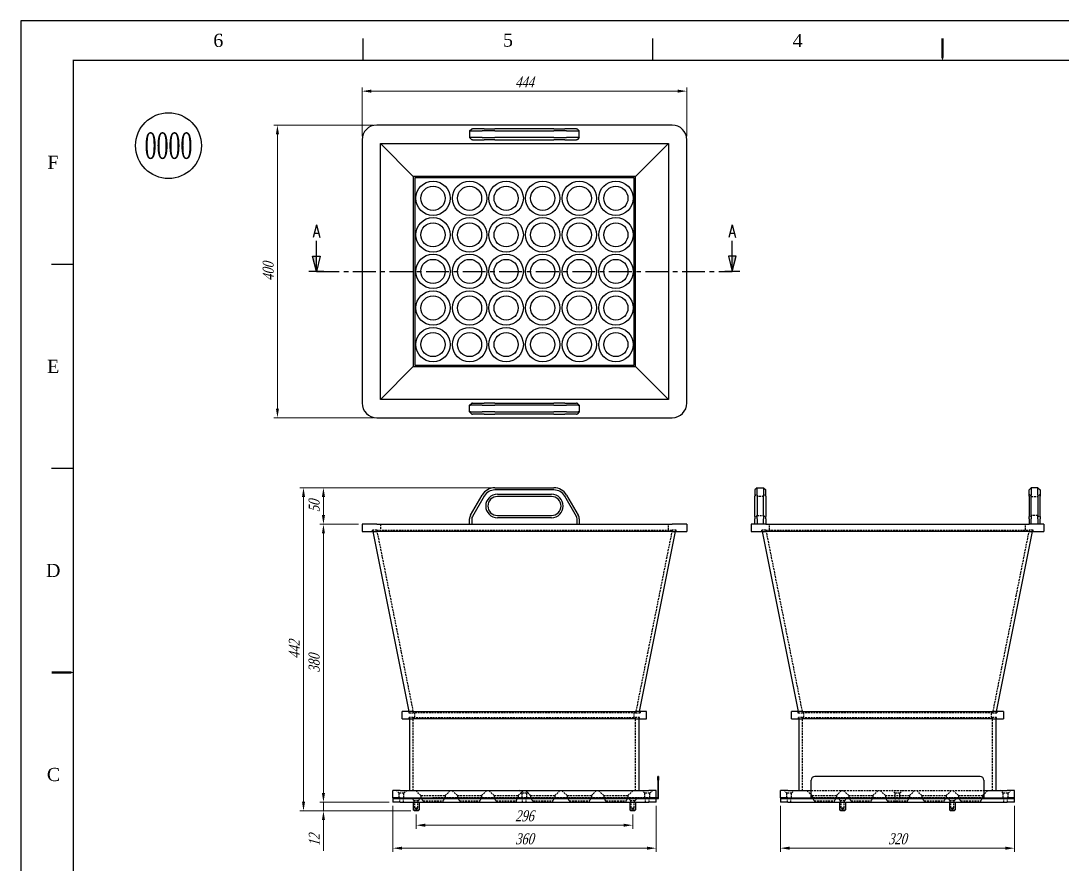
# Model space of a CAD drawing. Header units: millimetres. Extents: x 248 to 2768, y 230 to 2012.
# Drawn here: x 248 to 1672, y 859 to 2012 of the extents above; entities that cross this region are included whole.
import ezdxf
from ezdxf.enums import TextEntityAlignment as Align

# ---------------------------------------------------------------- set-up
doc = ezdxf.new("R2010")
doc.units = ezdxf.units.MM
doc.header["$LTSCALE"] = 5
doc.linetypes.add('CENTER', pattern=[2, 1.25, -0.25, 0.25, -0.25])
doc.linetypes.add('HIDDEN', pattern=[0.375, 0.25, -0.125])
for name, color, linetype in [('s1', 3, 'Continuous'), ('s3', 8, 'HIDDEN'), ('Template', 7, 'Continuous')]:
    doc.layers.add(name, color=color, linetype=linetype)
doc.styles.add('raon', font='romans.shx', dxfattribs={"width": 0.75, "bigfont": 'whgtxt.shx'})
doc.styles.get("Standard").update_dxf_attribs({"font": 'Batang.ttf', "width": 0.75, "oblique": 15})
doc.styles.add('whg', font='Batang.ttf', dxfattribs={"width": 0.75, "oblique": 15})
doc.dimstyles.get("Standard").update_dxf_attribs({"dimtxt": 3, "dimasz": 2.5, "dimexe": 1, "dimexo": 1, "dimgap": 1, "dimtad": 1, "dimdec": 4, "dimdsep": 46, "dimtxsty": 'Standard', "dimcen": 0, "dimclrd": 1, "dimclre": 1, "dimclrt": 3, "dimazin": 2, "dimtfac": 1, "dimtdec": 4, "dimtmove": 0, "dimatfit": 3, "dimfxl": 1, "dimtolj": 1, "dimtzin": 0, "dimlwd": 13, "dimlwe": 13, "dimarcsym": 0})

# ---------------------------------------------------------------- blocks, each defined once
blk = doc.blocks.new('도면넘버')
at = {"color": 1, "ltscale": 5}
blk.add_circle((0, 0), 7.5, dxfattribs=at)
at = {"ltscale": 2, "style": 'whg', "width": 0.6}
blk.add_attdef('도면넘버', text='', height=6, dxfattribs=at).set_placement((0, 0), align=Align.MIDDLE_CENTER)
blk = doc.blocks.new('조립도')
at = {"layer": 'Defpoints', "color": 1}
blk.add_lwpolyline([(0, 0), (420, 0), (420, 297), (0, 297)], close=True, dxfattribs=at)
at = {"layer": 'Template', "color": 8}
for p, q in [((78, 288), (78, 293)), ((144, 288), (144, 293)), ((12, 241.5), (7, 241.5)), ((12, 195), (7, 195))]:
    blk.add_line(p, q, dxfattribs=at)
at = {"layer": 'Template', "color": 8, "ltscale": 0.5}
for points in [[(210, 288, 0, 2, 0), (210, 290.5, 0.5, 0.5, 0), (210, 293, 0.5, 0.5, 0)], [(12, 148.5, 0, 2, 0), (9.5, 148.5, 0.5, 0.5, 0), (7, 148.5, 0.5, 0.5, 0)]]:
    blk.add_lwpolyline(points, format="xyseb", dxfattribs=at)
at = {"layer": 'Template', "color": 8, "const_width": 0.3}
blk.add_lwpolyline([(12, 9), (12, 288), (408, 288), (408, 9)], close=True, dxfattribs=at)
at = {"layer": 'Template', "color": 8, "style": 'whg'}
for s, p in [('6', (45, 292.55)), ('5', (111, 292.61)), ('4', (177, 292.5)), ('F', (7.32, 264.75)), ('E', (7.38, 218.25)), ('D', (7.38, 171.75)), ('C', (7.45, 125.25))]:
    blk.add_text(s, height=3, dxfattribs=at).set_placement(p, align=Align.MIDDLE_CENTER)
blk = doc.blocks.new('SES1')
at = {"color": 4}
blk.add_line((0, 0), (0, 8.4), dxfattribs=at)
blk.add_lwpolyline([(0, 0), (-1.05, 4.2), (1.05, 4.2)], close=True, dxfattribs=at)
at = {"color": 4, "const_width": 0.35}
blk.add_lwpolyline([(-2.1, 0), (2.1, 0)], dxfattribs=at)
at = {"color": 4}
blk.add_solid([(0, 0), (-1.05, 4.2), (0, 4.2)], dxfattribs=at)
blk = doc.blocks.new('SES2')
at = {"color": 4}
blk.add_line((0, 0), (0, 8.4), dxfattribs=at)
blk.add_lwpolyline([(0, 0), (1.05, 4.2), (-1.05, 4.2)], close=True, dxfattribs=at)
at = {"color": 4, "const_width": 0.35}
blk.add_lwpolyline([(2.1, 0), (-2.1, 0)], dxfattribs=at)
at = {"color": 4}
blk.add_solid([(0, 0), (1.05, 4.2), (0, 4.2)], dxfattribs=at)
blk = doc.blocks.new('*D18')
at = {"color": 1, "linetype": 'ByBlock', "lineweight": 13, "ltscale": 5}
for p, q in [((729.6, 1869.5), (593.9, 1869.5)), ((598.9, 1857), (598.9, 1482)), ((729.6, 1469.5), (593.9, 1469.5))]:
    blk.add_line(p, q, dxfattribs=at)
at = {"color": 1, "ltscale": 5}
for points in [[(596.8, 1857), (601, 1857), (598.9, 1869.5)], [(596.8, 1482), (601, 1482), (598.9, 1469.5)]]:
    blk.add_solid(points, dxfattribs=at)
at = {"layer": 'Defpoints', "color": 0, "ltscale": 5}
for p in [(734.6, 1869.5), (598.9, 1469.5), (734.6, 1469.5)]:
    blk.add_point(p, dxfattribs=at)
at = {"color": 3, "ltscale": 5, "insert": (586.3, 1669.5), "char_height": 15, "attachment_point": 5, "rotation": 90}
blk.add_mtext('\\A1;400', dxfattribs=at)
blk = doc.blocks.new('*D19')
at = {"color": 1, "linetype": 'ByBlock', "lineweight": 13, "ltscale": 5}
for p, q in [((714.6, 1854.5), (714.6, 1921)), ((727.1, 1916), (1146.1, 1916)), ((1158.6, 1854.5), (1158.6, 1921))]:
    blk.add_line(p, q, dxfattribs=at)
at = {"color": 1, "ltscale": 5}
for points in [[(727.1, 1918.1), (727.1, 1913.9), (714.6, 1916)], [(1146.1, 1918.1), (1146.1, 1913.9), (1158.6, 1916)]]:
    blk.add_solid(points, dxfattribs=at)
at = {"layer": 'Defpoints', "color": 0, "ltscale": 5}
for p in [(1158.6, 1916), (714.6, 1849.5), (1158.6, 1849.5)]:
    blk.add_point(p, dxfattribs=at)
at = {"color": 3, "ltscale": 5, "insert": (936.6, 1928.5), "char_height": 15, "attachment_point": 5}
blk.add_mtext('\\A1;444', dxfattribs=at)
blk = doc.blocks.new('*D20')
at = {"color": 1, "linetype": 'ByBlock', "lineweight": 13, "ltscale": 5}
for p, q in [((709.6, 1323.8), (656.8, 1323.8)), ((661.8, 1311.3), (661.8, 956.3)), ((751.6, 943.8), (656.8, 943.8))]:
    blk.add_line(p, q, dxfattribs=at)
at = {"color": 1, "ltscale": 5}
for points in [[(659.7, 1311.3), (663.9, 1311.3), (661.8, 1323.8)], [(659.7, 956.3), (663.9, 956.3), (661.8, 943.8)]]:
    blk.add_solid(points, dxfattribs=at)
at = {"layer": 'Defpoints', "color": 0, "ltscale": 5}
for p in [(714.6, 1323.8), (661.8, 943.8), (756.6, 943.8)]:
    blk.add_point(p, dxfattribs=at)
at = {"color": 3, "ltscale": 5, "insert": (649.1, 1133.8), "char_height": 15, "attachment_point": 5, "rotation": 90}
blk.add_mtext('\\A1;380', dxfattribs=at)
blk = doc.blocks.new('*D21')
at = {"color": 1, "linetype": 'ByBlock', "lineweight": 13, "ltscale": 5}
for p, q in [((891.2, 1373.8), (656.8, 1373.8)), ((661.8, 1336.3), (661.8, 1361.3)), ((709.6, 1323.8), (656.8, 1323.8))]:
    blk.add_line(p, q, dxfattribs=at)
at = {"color": 1, "ltscale": 5}
for points in [[(659.7, 1361.3), (663.9, 1361.3), (661.8, 1373.8)], [(659.7, 1336.3), (663.9, 1336.3), (661.8, 1323.8)]]:
    blk.add_solid(points, dxfattribs=at)
at = {"layer": 'Defpoints', "color": 0, "ltscale": 5}
for p in [(661.8, 1373.8), (896.2, 1373.8), (714.6, 1323.8)]:
    blk.add_point(p, dxfattribs=at)
at = {"color": 3, "ltscale": 5, "insert": (649.1, 1348.8), "char_height": 15, "attachment_point": 5, "rotation": 90}
blk.add_mtext('\\A1;50', dxfattribs=at)
blk = doc.blocks.new('*D22')
at = {"color": 1, "linetype": 'ByBlock', "lineweight": 13, "ltscale": 5}
for p, q in [((661.8, 956.3), (661.8, 968.8)), ((751.6, 943.8), (656.8, 943.8)), ((661.8, 943.8), (661.8, 931.8)), ((781.1, 931.8), (656.8, 931.8)), ((661.8, 919.3), (661.8, 877.4))]:
    blk.add_line(p, q, dxfattribs=at)
at = {"color": 1, "ltscale": 5}
for points in [[(659.7, 956.3), (663.9, 956.3), (661.8, 943.8)], [(659.7, 919.3), (663.9, 919.3), (661.8, 931.8)]]:
    blk.add_solid(points, dxfattribs=at)
at = {"layer": 'Defpoints', "color": 0, "ltscale": 5}
for p in [(661.8, 943.8), (756.6, 943.8), (786.1, 931.8)]:
    blk.add_point(p, dxfattribs=at)
at = {"color": 3, "ltscale": 5, "insert": (649.3, 892.1), "char_height": 15, "attachment_point": 5, "rotation": 90}
blk.add_mtext('\\A1;12', dxfattribs=at)
blk = doc.blocks.new('*D23')
at = {"color": 1, "linetype": 'ByBlock', "lineweight": 13, "ltscale": 5}
for p, q in [((891.2, 1373.8), (629.5, 1373.8)), ((634.5, 944.3), (634.5, 1361.3)), ((781.1, 931.8), (629.5, 931.8))]:
    blk.add_line(p, q, dxfattribs=at)
at = {"color": 1, "ltscale": 5}
for points in [[(632.5, 1361.3), (636.6, 1361.3), (634.5, 1373.8)], [(632.5, 944.3), (636.6, 944.3), (634.5, 931.8)]]:
    blk.add_solid(points, dxfattribs=at)
at = {"layer": 'Defpoints', "color": 0, "ltscale": 5}
for p in [(634.5, 1373.8), (896.2, 1373.8), (786.1, 931.8)]:
    blk.add_point(p, dxfattribs=at)
at = {"color": 3, "ltscale": 5, "insert": (622, 1152.8), "char_height": 15, "attachment_point": 5, "rotation": 90}
blk.add_mtext('\\A1;442', dxfattribs=at)
blk = doc.blocks.new('*D24')
at = {"color": 1, "linetype": 'ByBlock', "lineweight": 13, "ltscale": 5}
for p, q in [((756.6, 938.8), (756.6, 875.9)), ((1116.6, 938.8), (1116.6, 875.9)), ((769.1, 880.9), (1104.1, 880.9))]:
    blk.add_line(p, q, dxfattribs=at)
at = {"color": 1, "ltscale": 5}
for points in [[(769.1, 883), (769.1, 878.8), (756.6, 880.9)], [(1104.1, 883), (1104.1, 878.8), (1116.6, 880.9)]]:
    blk.add_solid(points, dxfattribs=at)
at = {"layer": 'Defpoints', "color": 0, "ltscale": 5}
for p in [(756.6, 943.8), (1116.6, 943.8), (1116.6, 880.9)]:
    blk.add_point(p, dxfattribs=at)
at = {"color": 3, "ltscale": 5, "insert": (936.6, 893.6), "char_height": 15, "attachment_point": 5}
blk.add_mtext('\\A1;360', dxfattribs=at)
blk = doc.blocks.new('*D25')
at = {"color": 1, "linetype": 'ByBlock', "lineweight": 13, "ltscale": 5}
for p, q in [((1286.5, 938.8), (1286.5, 875.9)), ((1606.5, 938.8), (1606.5, 875.9)), ((1299, 880.9), (1594, 880.9))]:
    blk.add_line(p, q, dxfattribs=at)
at = {"color": 1, "ltscale": 5}
for points in [[(1299, 883), (1299, 878.8), (1286.5, 880.9)], [(1594, 883), (1594, 878.8), (1606.5, 880.9)]]:
    blk.add_solid(points, dxfattribs=at)
at = {"layer": 'Defpoints', "color": 0, "ltscale": 5}
for p in [(1286.5, 943.8), (1606.5, 943.8), (1606.5, 880.9)]:
    blk.add_point(p, dxfattribs=at)
at = {"color": 3, "ltscale": 5, "insert": (1446.5, 893.6), "char_height": 15, "attachment_point": 5}
blk.add_mtext('\\A1;320', dxfattribs=at)
blk = doc.blocks.new('*D26')
at = {"color": 1, "linetype": 'ByBlock', "lineweight": 13, "ltscale": 5}
for p, q in [((788.6, 926.8), (788.6, 907.3)), ((1084.6, 926.8), (1084.6, 907.3)), ((801.1, 912.3), (1072.1, 912.3))]:
    blk.add_line(p, q, dxfattribs=at)
at = {"color": 1, "ltscale": 5}
for points in [[(801.1, 914.4), (801.1, 910.2), (788.6, 912.3)], [(1072.1, 914.4), (1072.1, 910.2), (1084.6, 912.3)]]:
    blk.add_solid(points, dxfattribs=at)
at = {"layer": 'Defpoints', "color": 0, "ltscale": 5}
for p in [(788.6, 931.8), (1084.6, 931.8), (1084.6, 912.3)]:
    blk.add_point(p, dxfattribs=at)
at = {"color": 3, "ltscale": 5, "insert": (936.6, 925), "char_height": 15, "attachment_point": 5}
blk.add_mtext('\\A1;296', dxfattribs=at)

msp = doc.modelspace()

# ---------------------------------------------------------------- linework, layer by layer
at = {"color": 4, "linetype": 'CENTER', "ltscale": 5}
msp.add_line((652.16901, 1669.54147), (1220.67262, 1669.54147), dxfattribs=at)
at = {"layer": 's1'}
for p, q in [((1138.58606, 1869.54147), (734.58606, 1869.54147)), ((861.58606, 1861.54147), (864.58606, 1864.54147)), ((862.9258, 1861.54147), (861.58606, 1861.54147)), ((861.58606, 1861.54147), (861.58606, 1852.54147)), ((861.58606, 1852.54147), (862.9258, 1852.54147)), ((861.58606, 1852.54147), (864.58606, 1849.54147)), ((862.9258, 1861.54147), (878.90657, 1861.54147)), ((878.90657, 1852.54147), (862.9258, 1852.54147)), ((864.58606, 1864.54147), (865.52388, 1864.54147)), ((881.50464, 1864.54147), (865.52388, 1864.54147)), ((896.22707, 1861.54147), (878.90657, 1861.54147)), ((878.90657, 1852.54147), (896.22707, 1852.54147)), ((881.50464, 1864.54147), (896.22707, 1864.54147)), ((976.94504, 1864.54147), (896.22707, 1864.54147)), ((896.22707, 1861.54147), (976.94504, 1861.54147)), ((976.94504, 1852.54147), (896.22707, 1852.54147)), ((976.94504, 1864.54147), (991.66747, 1864.54147)), ((994.26555, 1861.54147), (976.94504, 1861.54147)), ((976.94504, 1852.54147), (994.26555, 1852.54147)), ((1007.64824, 1864.54147), (991.66747, 1864.54147)), ((994.26555, 1861.54147), (1010.24631, 1861.54147)), ((1010.24631, 1852.54147), (994.26555, 1852.54147)), ((1007.64824, 1864.54147), (1008.58606, 1864.54147)), ((1011.58606, 1861.54147), (1008.58606, 1864.54147)), ((1011.58606, 1852.54147), (1008.58606, 1849.54147)), ((1011.58606, 1861.54147), (1010.24631, 1861.54147)), ((1010.24631, 1852.54147), (1011.58606, 1852.54147)), ((1011.58606, 1852.54147), (1011.58606, 1861.54147)), ((714.58606, 1849.54147), (714.58606, 1489.54147)), ((739.58606, 1844.54147), (784.68508, 1799.44245)), ((739.58606, 1494.54147), (739.58606, 1844.54147)), ((739.58606, 1844.54147), (1133.58606, 1844.54147)), ((865.52388, 1849.54147), (864.58606, 1849.54147)), ((865.52388, 1849.54147), (881.50464, 1849.54147)), ((896.22707, 1849.54147), (881.50464, 1849.54147)), ((896.22707, 1849.54147), (976.94504, 1849.54147)), ((991.66747, 1849.54147), (976.94504, 1849.54147)), ((991.66747, 1849.54147), (1007.64824, 1849.54147)), ((1008.58606, 1849.54147), (1007.64824, 1849.54147)), ((1133.58606, 1844.54147), (1088.48704, 1799.44245)), ((1133.58606, 1844.54147), (1133.58606, 1494.54147)), ((1158.58606, 1489.54147), (1158.58606, 1849.54147)), ((784.68508, 1799.44245), (784.68508, 1539.64049)), ((1088.48704, 1799.44245), (784.68508, 1799.44245)), ((786.58606, 1797.54147), (786.58606, 1541.54147)), ((1086.58606, 1797.54147), (786.58606, 1797.54147)), ((1086.58606, 1541.54147), (1086.58606, 1797.54147)), ((1088.48704, 1539.64049), (1088.48704, 1799.44245)), ((739.58606, 1494.54147), (784.68508, 1539.64049)), ((784.68508, 1539.64049), (1088.48704, 1539.64049)), ((786.58606, 1541.54147), (1086.58606, 1541.54147)), ((1133.58606, 1494.54147), (1088.48704, 1539.64049)), ((1133.58606, 1494.54147), (739.58606, 1494.54147)), ((861.58606, 1486.54147), (864.58606, 1489.54147)), ((861.58606, 1486.54147), (862.9258, 1486.54147)), ((861.58606, 1477.54147), (861.58606, 1486.54147)), ((878.90657, 1486.54147), (862.9258, 1486.54147)), ((865.52388, 1489.54147), (864.58606, 1489.54147)), ((865.52388, 1489.54147), (881.50464, 1489.54147)), ((878.90657, 1486.54147), (896.22707, 1486.54147)), ((896.22707, 1489.54147), (881.50464, 1489.54147)), ((896.22707, 1489.54147), (976.94504, 1489.54147)), ((976.94504, 1486.54147), (896.22707, 1486.54147)), ((991.66747, 1489.54147), (976.94504, 1489.54147)), ((976.94504, 1486.54147), (994.26555, 1486.54147)), ((991.66747, 1489.54147), (1007.64824, 1489.54147)), ((1010.24631, 1486.54147), (994.26555, 1486.54147)), ((1008.58606, 1489.54147), (1007.64824, 1489.54147)), ((1011.58606, 1486.54147), (1008.58606, 1489.54147)), ((1010.24631, 1486.54147), (1011.58606, 1486.54147)), ((1011.58606, 1486.54147), (1011.58606, 1477.54147)), ((734.58606, 1469.54147), (1138.58606, 1469.54147)), ((862.9258, 1477.54147), (861.58606, 1477.54147)), ((861.58606, 1477.54147), (864.58606, 1474.54147)), ((862.9258, 1477.54147), (878.90657, 1477.54147)), ((864.58606, 1474.54147), (865.52388, 1474.54147)), ((881.50464, 1474.54147), (865.52388, 1474.54147)), ((896.22707, 1477.54147), (878.90657, 1477.54147)), ((881.50464, 1474.54147), (896.22707, 1474.54147)), ((896.22707, 1477.54147), (976.94504, 1477.54147)), ((976.94504, 1474.54147), (896.22707, 1474.54147)), ((994.26555, 1477.54147), (976.94504, 1477.54147)), ((976.94504, 1474.54147), (991.66747, 1474.54147)), ((1007.64824, 1474.54147), (991.66747, 1474.54147)), ((994.26555, 1477.54147), (1010.24631, 1477.54147)), ((1007.64824, 1474.54147), (1008.58606, 1474.54147)), ((1011.58606, 1477.54147), (1008.58606, 1474.54147)), ((1011.58606, 1477.54147), (1010.24631, 1477.54147)), ((896.22707, 1373.75792), (976.94504, 1373.75792)), ((976.94504, 1370.75792), (896.22707, 1370.75792)), ((1254.5442, 1373.75792), (1251.5442, 1370.75792)), ((1251.5442, 1370.75792), (1251.5442, 1362.25792)), ((1254.5442, 1363.75792), (1254.5442, 1373.75792)), ((1254.5442, 1373.75792), (1263.5442, 1373.75792)), ((1263.5442, 1373.75792), (1266.5442, 1370.75792)), ((1263.5442, 1373.75792), (1263.5442, 1363.75792)), ((1266.5442, 1362.25792), (1266.5442, 1370.75792)), ((1629.5442, 1373.75792), (1626.5442, 1370.75792)), ((1626.5442, 1362.25792), (1626.5442, 1370.75792)), ((1629.5442, 1373.75792), (1629.5442, 1363.75792)), ((1638.5442, 1373.75792), (1629.5442, 1373.75792)), ((1638.5442, 1363.75792), (1638.5442, 1373.75792)), ((1638.5442, 1373.75792), (1641.5442, 1370.75792)), ((1641.5442, 1370.75792), (1641.5442, 1362.25792)), ((862.9258, 1336.07843), (878.90657, 1363.75792)), ((881.50464, 1362.25792), (865.52388, 1334.57843)), ((899.58606, 1364.75792), (973.58606, 1364.75792)), ((973.58606, 1361.75792), (899.58606, 1361.75792)), ((1007.64824, 1334.57843), (991.66747, 1362.25792)), ((994.26555, 1363.75792), (1010.24631, 1336.07843)), ((1251.5442, 1334.57843), (1251.5442, 1362.25792)), ((1254.5442, 1363.75792), (1254.5442, 1336.07843)), ((1263.5442, 1336.07843), (1263.5442, 1363.75792)), ((1266.5442, 1362.25792), (1266.5442, 1334.57843)), ((1626.5442, 1362.25792), (1626.5442, 1334.57843)), ((1629.5442, 1336.07843), (1629.5442, 1363.75792)), ((1638.5442, 1363.75792), (1638.5442, 1336.07843)), ((1641.5442, 1334.57843), (1641.5442, 1362.25792)), ((861.58606, 1323.75792), (861.58606, 1331.07843)), ((864.58606, 1331.07843), (864.58606, 1323.75792)), ((899.58606, 1335.75792), (973.58606, 1335.75792)), ((973.58606, 1332.75792), (899.58606, 1332.75792)), ((1008.58606, 1323.75792), (1008.58606, 1331.07843)), ((1011.58606, 1331.07843), (1011.58606, 1323.75792)), ((1251.5442, 1334.57843), (1251.5442, 1331.07843)), ((1251.5442, 1323.75792), (1251.5442, 1331.07843)), ((1254.5442, 1331.07843), (1254.5442, 1336.07843)), ((1254.5442, 1331.07843), (1254.5442, 1323.75792)), ((1263.5442, 1336.07843), (1263.5442, 1331.07843)), ((1263.5442, 1323.75792), (1263.5442, 1331.07843)), ((1266.5442, 1331.07843), (1266.5442, 1334.57843)), ((1266.5442, 1331.07843), (1266.5442, 1323.75792)), ((1626.5442, 1331.07843), (1626.5442, 1334.57843)), ((1626.5442, 1331.07843), (1626.5442, 1323.75792)), ((1629.5442, 1336.07843), (1629.5442, 1331.07843)), ((1629.5442, 1323.75792), (1629.5442, 1331.07843)), ((1638.5442, 1331.07843), (1638.5442, 1336.07843)), ((1638.5442, 1331.07843), (1638.5442, 1323.75792)), ((1641.5442, 1334.57843), (1641.5442, 1331.07843)), ((1641.5442, 1323.75792), (1641.5442, 1331.07843)), ((714.58606, 1323.75792), (714.58606, 1313.75792)), ((734.58606, 1323.75792), (714.58606, 1323.75792)), ((714.58606, 1313.75792), (734.58606, 1313.75792)), ((779.18606, 1067.75792), (729.98606, 1313.75792)), ((734.58606, 1323.75792), (1138.58606, 1323.75792)), ((1138.58606, 1313.75792), (734.58606, 1313.75792)), ((1093.98606, 1067.75792), (1143.18606, 1313.75792)), ((1158.58606, 1323.75792), (1138.58606, 1323.75792)), ((1138.58606, 1313.75792), (1158.58606, 1313.75792)), ((1158.58606, 1323.75792), (1158.58606, 1313.75792)), ((1266.5442, 1323.75792), (1246.5442, 1323.75792)), ((1246.5442, 1323.75792), (1246.5442, 1313.75792)), ((1246.5442, 1313.75792), (1266.5442, 1313.75792)), ((1311.1442, 1067.75792), (1261.9442, 1313.75792)), ((1266.5442, 1323.75792), (1626.5442, 1323.75792)), ((1626.5442, 1313.75792), (1266.5442, 1313.75792)), ((1581.9442, 1067.75792), (1631.1442, 1313.75792)), ((1646.5442, 1323.75792), (1626.5442, 1323.75792)), ((1626.5442, 1313.75792), (1646.5442, 1313.75792)), ((1646.5442, 1323.75792), (1646.5442, 1313.75792)), ((784.58606, 1067.75792), (769.58606, 1067.75792)), ((769.58606, 1057.75792), (769.58606, 1067.75792)), ((784.58606, 1067.75792), (1088.58606, 1067.75792)), ((1103.58606, 1067.75792), (1088.58606, 1067.75792)), ((1103.58606, 1057.75792), (1103.58606, 1067.75792)), ((1316.5442, 1067.75792), (1301.5442, 1067.75792)), ((1301.5442, 1057.75792), (1301.5442, 1067.75792)), ((1316.5442, 1067.75792), (1576.5442, 1067.75792)), ((1591.5442, 1067.75792), (1576.5442, 1067.75792)), ((1591.5442, 1067.75792), (1591.5442, 1057.75792)), ((769.58606, 1057.75792), (784.58606, 1057.75792)), ((779.58606, 1057.75792), (779.58606, 959.75792)), ((1088.58606, 1057.75792), (784.58606, 1057.75792)), ((1088.58606, 1057.75792), (1103.58606, 1057.75792)), ((1093.58606, 959.75792), (1093.58606, 1057.75792)), ((1301.5442, 1057.75792), (1316.5442, 1057.75792)), ((1311.5442, 1057.75792), (1311.5442, 959.75792)), ((1576.5442, 1057.75792), (1316.5442, 1057.75792)), ((1576.5442, 1057.75792), (1591.5442, 1057.75792)), ((1581.5442, 959.75792), (1581.5442, 1057.75792)), ((1118.93606, 973.85792), (1118.93606, 978.85792)), ((1119.73606, 978.85792), (1118.93606, 978.85792)), ((1118.93606, 973.85792), (1118.93606, 949.65792)), ((1119.73606, 978.85792), (1119.73606, 973.85792)), ((1119.73606, 948.85792), (1119.73606, 973.85792)), ((1328.5442, 948.85792), (1328.5442, 973.85792)), ((1559.5442, 978.85792), (1333.5442, 978.85792)), ((1564.5442, 973.85792), (1564.5442, 948.85792)), ((766.58606, 959.75792), (756.58606, 959.75792)), ((756.58606, 949.75792), (756.58606, 959.75792)), ((766.58606, 959.75792), (1106.58606, 959.75792)), ((1116.58606, 959.75792), (1106.58606, 959.75792)), ((1116.58606, 949.75792), (1116.58606, 959.75792)), ((1296.5442, 959.75792), (1286.5442, 959.75792)), ((1286.5442, 949.75792), (1286.5442, 959.75792)), ((1296.5442, 959.75792), (1328.5442, 959.75792)), ((1564.5442, 959.75792), (1596.5442, 959.75792)), ((1606.5442, 959.75792), (1596.5442, 959.75792)), ((1606.5442, 949.75792), (1606.5442, 959.75792)), ((756.58606, 949.75792), (756.58606, 948.75792)), ((756.58606, 949.75792), (766.58606, 949.75792)), ((766.58606, 949.75792), (756.58606, 949.75792)), ((756.58606, 948.75792), (766.58606, 948.75792)), ((756.58606, 948.75792), (756.58606, 943.75792)), ((766.58606, 948.75792), (756.58606, 948.75792)), ((766.58606, 943.75792), (756.58606, 943.75792)), ((766.58606, 949.75792), (1106.58606, 949.75792)), ((766.58606, 949.75792), (1106.58606, 949.75792)), ((766.58606, 948.75792), (1106.58606, 948.75792)), ((766.58606, 948.75792), (1106.58606, 948.75792)), ((766.58606, 943.75792), (1106.58606, 943.75792)), ((784.58606, 943.75792), (784.58606, 933.25792)), ((792.58606, 943.75792), (792.58606, 933.25792)), ((1080.58606, 943.75792), (1080.58606, 933.25792)), ((1088.58606, 943.75792), (1088.58606, 933.25792)), ((1106.58606, 949.75792), (1116.58606, 949.75792)), ((1116.58606, 949.75792), (1106.58606, 949.75792)), ((1106.58606, 948.75792), (1116.58606, 948.75792)), ((1116.58606, 948.75792), (1106.58606, 948.75792)), ((1116.58606, 943.75792), (1106.58606, 943.75792)), ((1116.58606, 948.75792), (1116.58606, 949.75792)), ((1118.93606, 949.65792), (1116.58606, 949.65792)), ((1116.58606, 948.85792), (1119.73606, 948.85792)), ((1116.58606, 943.75792), (1116.58606, 948.75792)), ((1286.5442, 949.75792), (1296.5442, 949.75792)), ((1286.5442, 949.75792), (1286.5442, 948.75792)), ((1296.5442, 949.75792), (1286.5442, 949.75792)), ((1286.5442, 948.75792), (1296.5442, 948.75792)), ((1286.5442, 948.75792), (1286.5442, 943.75792)), ((1296.5442, 948.75792), (1286.5442, 948.75792)), ((1296.5442, 943.75792), (1286.5442, 943.75792)), ((1296.5442, 949.75792), (1323.3942, 949.75792)), ((1296.5442, 949.75792), (1328.5442, 949.75792)), ((1296.5442, 948.75792), (1596.5442, 948.75792)), ((1296.5442, 948.75792), (1323.3942, 948.75792)), ((1296.5442, 943.75792), (1596.5442, 943.75792)), ((1323.3942, 949.75792), (1323.3942, 948.75792)), ((1328.3942, 948.75792), (1328.3942, 949.75792)), ((1564.5442, 948.85792), (1328.5442, 948.85792)), ((1367.5442, 943.75792), (1367.5442, 933.25792)), ((1375.5442, 943.75792), (1375.5442, 933.25792)), ((1517.5442, 943.75792), (1517.5442, 933.25792)), ((1525.5442, 943.75792), (1525.5442, 933.25792)), ((1564.5442, 949.75792), (1596.5442, 949.75792)), ((1564.6942, 949.75792), (1564.6942, 948.75792)), ((1569.6942, 948.75792), (1569.6942, 949.75792)), ((1569.6942, 949.75792), (1596.5442, 949.75792)), ((1569.6942, 948.75792), (1596.5442, 948.75792)), ((1596.5442, 949.75792), (1606.5442, 949.75792)), ((1606.5442, 949.75792), (1596.5442, 949.75792)), ((1596.5442, 948.75792), (1606.5442, 948.75792)), ((1606.5442, 948.75792), (1596.5442, 948.75792)), ((1606.5442, 943.75792), (1596.5442, 943.75792)), ((1606.5442, 948.75792), (1606.5442, 949.75792)), ((1606.5442, 943.75792), (1606.5442, 948.75792)), ((784.58606, 933.25792), (792.58606, 933.25792)), ((786.08606, 931.75792), (784.58606, 933.25792)), ((791.08606, 931.75792), (786.08606, 931.75792)), ((791.08606, 931.75792), (792.58606, 933.25792)), ((1080.58606, 933.25792), (1088.58606, 933.25792)), ((1082.08606, 931.75792), (1080.58606, 933.25792)), ((1087.08606, 931.75792), (1082.08606, 931.75792)), ((1087.08606, 931.75792), (1088.58606, 933.25792)), ((1367.5442, 933.25792), (1375.5442, 933.25792)), ((1369.0442, 931.75792), (1367.5442, 933.25792)), ((1374.0442, 931.75792), (1369.0442, 931.75792)), ((1374.0442, 931.75792), (1375.5442, 933.25792)), ((1517.5442, 933.25792), (1525.5442, 933.25792)), ((1519.0442, 931.75792), (1517.5442, 933.25792)), ((1524.0442, 931.75792), (1519.0442, 931.75792)), ((1524.0442, 931.75792), (1525.5442, 933.25792))]:
    msp.add_line(p, q, dxfattribs=at)
for centre, radius in [((811.58606, 1769.54147), 23.5), ((811.58606, 1769.54147), 16.5), ((861.58606, 1769.54147), 23.5), ((861.58606, 1769.54147), 16.5), ((911.58606, 1769.54147), 23.5), ((911.58606, 1769.54147), 16.5), ((961.58606, 1769.54147), 23.5), ((961.58606, 1769.54147), 16.5), ((1011.58606, 1769.54147), 23.5), ((1011.58606, 1769.54147), 16.5), ((1061.58606, 1769.54147), 23.5), ((1061.58606, 1769.54147), 16.5), ((811.58606, 1719.54147), 23.5), ((861.58606, 1719.54147), 23.5), ((911.58606, 1719.54147), 23.5), ((961.58606, 1719.54147), 23.5), ((1011.58606, 1719.54147), 23.5), ((1061.58606, 1719.54147), 23.5), ((811.58606, 1719.54147), 16.5), ((861.58606, 1719.54147), 16.5), ((911.58606, 1719.54147), 16.5), ((961.58606, 1719.54147), 16.5), ((1011.58606, 1719.54147), 16.5), ((1061.58606, 1719.54147), 16.5), ((811.58606, 1669.54147), 23.5), ((811.58606, 1669.54147), 16.5), ((861.58606, 1669.54147), 23.5), ((861.58606, 1669.54147), 16.5), ((911.58606, 1669.54147), 23.5), ((911.58606, 1669.54147), 16.5), ((961.58606, 1669.54147), 23.5), ((961.58606, 1669.54147), 16.5), ((1011.58606, 1669.54147), 23.5), ((1011.58606, 1669.54147), 16.5), ((1061.58606, 1669.54147), 23.5), ((1061.58606, 1669.54147), 16.5), ((811.58606, 1619.54147), 23.5), ((861.58606, 1619.54147), 23.5), ((911.58606, 1619.54147), 23.5), ((961.58606, 1619.54147), 23.5), ((1011.58606, 1619.54147), 23.5), ((1061.58606, 1619.54147), 23.5), ((811.58606, 1619.54147), 16.5), ((861.58606, 1619.54147), 16.5), ((911.58606, 1619.54147), 16.5), ((961.58606, 1619.54147), 16.5), ((1011.58606, 1619.54147), 16.5), ((1061.58606, 1619.54147), 16.5), ((811.58606, 1569.54147), 23.5), ((811.58606, 1569.54147), 16.5), ((861.58606, 1569.54147), 23.5), ((861.58606, 1569.54147), 16.5), ((911.58606, 1569.54147), 23.5), ((911.58606, 1569.54147), 16.5), ((961.58606, 1569.54147), 23.5), ((961.58606, 1569.54147), 16.5), ((1011.58606, 1569.54147), 23.5), ((1011.58606, 1569.54147), 16.5), ((1061.58606, 1569.54147), 23.5), ((1061.58606, 1569.54147), 16.5)]:
    msp.add_circle(centre, radius, dxfattribs=at)
for centre, radius, start, end in [((734.58606, 1849.54147), 20, 90, 180), ((1138.58606, 1849.54147), 20, 0, 90), ((734.58606, 1489.54147), 20, 180, 270), ((1138.58606, 1489.54147), 20, 270, 0), ((896.22707, 1353.75792), 20, 90, 150), ((896.22707, 1353.75792), 17, 90, 150), ((976.94504, 1353.75792), 20, 30, 90), ((976.94504, 1353.75792), 17, 30, 90), ((899.58606, 1348.75792), 16, 90, 270), ((899.58606, 1348.75792), 13, 90, 270), ((973.58606, 1348.75792), 16, 270, 90), ((973.58606, 1348.75792), 13, 270, 90), ((871.58606, 1331.07843), 10, 150, 180), ((871.58606, 1331.07843), 7, 150, 180), ((1001.58606, 1331.07843), 7, 0, 30), ((1001.58606, 1331.07843), 10, 0, 30), ((1333.5442, 973.85792), 5, 90, 180), ((1559.5442, 973.85792), 5, 0, 90)]:
    msp.add_arc(centre, radius, start, end, dxfattribs=at)
at = {"layer": 's3', "ltscale": 2.019159}
for p, q in [((1251.5442, 1364.75792), (1254.5442, 1361.75792)), ((1263.5442, 1361.75792), (1254.5442, 1361.75792)), ((1266.5442, 1364.75792), (1263.5442, 1361.75792)), ((1626.5442, 1364.75792), (1629.5442, 1361.75792)), ((1629.5442, 1361.75792), (1638.5442, 1361.75792)), ((1641.5442, 1364.75792), (1638.5442, 1361.75792)), ((1254.5442, 1335.75792), (1251.5442, 1332.75792)), ((1254.5442, 1335.75792), (1263.5442, 1335.75792)), ((1263.5442, 1335.75792), (1266.5442, 1332.75792)), ((1629.5442, 1335.75792), (1626.5442, 1332.75792)), ((1638.5442, 1335.75792), (1629.5442, 1335.75792)), ((1638.5442, 1335.75792), (1641.5442, 1332.75792)), ((729.08606, 1313.75792), (729.08606, 1315.75792)), ((734.58606, 1315.75792), (729.08606, 1315.75792)), ((729.98606, 1313.75792), (729.58606, 1315.75792)), ((734.58606, 1315.75792), (1138.58606, 1315.75792)), ((734.68508, 1315.75792), (784.68508, 1065.75792)), ((739.58606, 1323.75792), (739.58606, 1315.75792)), ((1138.48704, 1315.75792), (1088.48704, 1065.75792)), ((1133.58606, 1315.75792), (1133.58606, 1323.75792)), ((1144.08606, 1315.75792), (1138.58606, 1315.75792)), ((1143.18606, 1313.75792), (1143.58606, 1315.75792)), ((1144.08606, 1313.75792), (1144.08606, 1315.75792)), ((1261.0442, 1313.75792), (1261.0442, 1315.75792)), ((1266.5442, 1315.75792), (1261.0442, 1315.75792)), ((1261.9442, 1313.75792), (1261.5442, 1315.75792)), ((1266.5442, 1315.75792), (1626.5442, 1315.75792)), ((1266.64322, 1315.75792), (1316.64322, 1065.75792)), ((1271.5442, 1315.75792), (1271.5442, 1323.75792)), ((1626.44518, 1315.75792), (1576.44518, 1065.75792)), ((1621.5442, 1315.75792), (1621.5442, 1323.75792)), ((1632.0442, 1315.75792), (1626.5442, 1315.75792)), ((1631.1442, 1313.75792), (1631.5442, 1315.75792)), ((1632.0442, 1313.75792), (1632.0442, 1315.75792)), ((778.58606, 1067.75792), (778.58606, 1065.75792)), ((779.58606, 1065.75792), (779.18606, 1067.75792)), ((1093.58606, 1065.75792), (1093.98606, 1067.75792)), ((1094.58606, 1067.75792), (1094.58606, 1065.75792)), ((1310.5442, 1067.75792), (1310.5442, 1065.75792)), ((1311.5442, 1065.75792), (1311.1442, 1067.75792)), ((1581.5442, 1065.75792), (1581.9442, 1067.75792)), ((1582.5442, 1067.75792), (1582.5442, 1065.75792)), ((778.58606, 1065.75792), (784.58606, 1065.75792)), ((779.08606, 1057.75792), (779.08606, 1059.75792)), ((784.58606, 1059.75792), (779.08606, 1059.75792)), ((779.58606, 1059.75792), (779.58606, 1057.75792)), ((1088.58606, 1065.75792), (784.58606, 1065.75792)), ((784.58606, 959.75792), (784.58606, 1059.75792)), ((784.58606, 1059.75792), (1088.58606, 1059.75792)), ((786.58606, 1059.75792), (786.58606, 1065.75792)), ((1086.58606, 1059.75792), (1086.58606, 1065.75792)), ((1088.58606, 1065.75792), (1094.58606, 1065.75792)), ((1088.58606, 959.75792), (1088.58606, 1059.75792)), ((1094.08606, 1059.75792), (1088.58606, 1059.75792)), ((1093.58606, 1057.75792), (1093.58606, 1059.75792)), ((1094.08606, 1057.75792), (1094.08606, 1059.75792)), ((1310.5442, 1065.75792), (1316.5442, 1065.75792)), ((1311.0442, 1057.75792), (1311.0442, 1059.75792)), ((1316.5442, 1059.75792), (1311.0442, 1059.75792)), ((1311.5442, 1059.75792), (1311.5442, 1057.75792)), ((1576.5442, 1065.75792), (1316.5442, 1065.75792)), ((1316.5442, 959.75792), (1316.5442, 1059.75792)), ((1316.5442, 1059.75792), (1576.5442, 1059.75792)), ((1318.5442, 1059.75792), (1318.5442, 1065.75792)), ((1574.5442, 1065.75792), (1574.5442, 1059.75792)), ((1576.5442, 1065.75792), (1582.5442, 1065.75792)), ((1576.5442, 959.75792), (1576.5442, 1059.75792)), ((1582.0442, 1059.75792), (1576.5442, 1059.75792)), ((1581.5442, 1057.75792), (1581.5442, 1059.75792)), ((1582.0442, 1057.75792), (1582.0442, 1059.75792)), ((765.33606, 956.00792), (761.58606, 959.75792)), ((771.83606, 956.00792), (765.33606, 956.00792)), ((765.33606, 949.75792), (765.33606, 956.00792)), ((771.83606, 956.00792), (775.58606, 959.75792)), ((771.83606, 949.75792), (771.83606, 956.00792)), ((795.08606, 952.75792), (788.08606, 959.75792)), ((828.08606, 952.75792), (835.08606, 959.75792)), ((845.08606, 952.75792), (838.08606, 959.75792)), ((878.08606, 952.75792), (885.08606, 959.75792)), ((895.08606, 952.75792), (888.08606, 959.75792)), ((928.08606, 952.75792), (935.08606, 959.75792)), ((933.33606, 956.00792), (929.58606, 959.75792)), ((939.83606, 956.00792), (933.33606, 956.00792)), ((933.33606, 949.75792), (933.33606, 956.00792)), ((945.08606, 952.75792), (938.08606, 959.75792)), ((939.83606, 956.00792), (943.58606, 959.75792)), ((939.83606, 949.75792), (939.83606, 956.00792)), ((978.08606, 952.75792), (985.08606, 959.75792)), ((995.08606, 952.75792), (988.08606, 959.75792)), ((1028.08606, 952.75792), (1035.08606, 959.75792)), ((1045.08606, 952.75792), (1038.08606, 959.75792)), ((1078.08606, 952.75792), (1085.08606, 959.75792)), ((1101.33606, 956.00792), (1097.58606, 959.75792)), ((1107.83606, 956.00792), (1101.33606, 956.00792)), ((1101.33606, 949.75792), (1101.33606, 956.00792)), ((1107.83606, 956.00792), (1111.58606, 959.75792)), ((1107.83606, 949.75792), (1107.83606, 956.00792)), ((1295.2942, 956.00792), (1291.5442, 959.75792)), ((1301.7942, 956.00792), (1295.2942, 956.00792)), ((1295.2942, 949.75792), (1295.2942, 956.00792)), ((1301.7942, 956.00792), (1305.5442, 959.75792)), ((1301.7942, 949.75792), (1301.7942, 956.00792)), ((1330.0442, 952.75792), (1323.0442, 959.75792)), ((1328.5442, 959.75792), (1564.5442, 959.75792)), ((1363.0442, 952.75792), (1370.0442, 959.75792)), ((1380.0442, 952.75792), (1373.0442, 959.75792)), ((1413.0442, 952.75792), (1420.0442, 959.75792)), ((1430.0442, 952.75792), (1423.0442, 959.75792)), ((1443.2942, 956.00792), (1439.5442, 959.75792)), ((1449.7942, 956.00792), (1443.2942, 956.00792)), ((1443.2942, 949.75792), (1443.2942, 956.00792)), ((1449.7942, 956.00792), (1453.5442, 959.75792)), ((1449.7942, 949.75792), (1449.7942, 956.00792)), ((1463.0442, 952.75792), (1470.0442, 959.75792)), ((1480.0442, 952.75792), (1473.0442, 959.75792)), ((1513.0442, 952.75792), (1520.0442, 959.75792)), ((1530.0442, 952.75792), (1523.0442, 959.75792)), ((1563.0442, 952.75792), (1570.0442, 959.75792)), ((1591.2942, 956.00792), (1587.5442, 959.75792)), ((1597.7942, 956.00792), (1591.2942, 956.00792)), ((1591.2942, 949.75792), (1591.2942, 956.00792)), ((1597.7942, 956.00792), (1601.5442, 959.75792)), ((1597.7942, 949.75792), (1597.7942, 956.00792)), ((765.33606, 949.75792), (765.33606, 948.75792)), ((766.12756, 943.75792), (766.12756, 948.75792)), ((771.04456, 943.75792), (771.04456, 948.75792)), ((771.83606, 949.75792), (771.83606, 948.75792)), ((785.83606, 945.50792), (782.58606, 948.75792)), ((791.33606, 945.50792), (785.83606, 945.50792)), ((785.83606, 943.75792), (785.83606, 945.50792)), ((786.51906, 935.75792), (786.51906, 943.75792)), ((790.65306, 935.75792), (790.65306, 943.75792)), ((791.33606, 945.50792), (794.58606, 948.75792)), ((791.33606, 943.75792), (791.33606, 945.50792)), ((793.43606, 948.75792), (793.43606, 949.75792)), ((793.93606, 949.65792), (793.93606, 948.85792)), ((793.93606, 949.65792), (810.93606, 949.65792)), ((810.93606, 948.85792), (793.93606, 948.85792)), ((795.08606, 952.75792), (828.08606, 952.75792)), ((795.08606, 952.75792), (795.08606, 949.75792)), ((798.08606, 945.75792), (795.08606, 948.75792)), ((798.08606, 945.75792), (825.08606, 945.75792)), ((798.08606, 945.75792), (798.08606, 943.75792)), ((1116.58606, 949.65792), (810.93606, 949.65792)), ((810.93606, 948.85792), (1116.58606, 948.85792)), ((825.08606, 945.75792), (828.08606, 948.75792)), ((825.08606, 945.75792), (825.08606, 943.75792)), ((828.08606, 952.75792), (828.08606, 949.75792)), ((845.08606, 952.75792), (878.08606, 952.75792)), ((845.08606, 952.75792), (845.08606, 949.75792)), ((848.08606, 945.75792), (845.08606, 948.75792)), ((848.08606, 945.75792), (875.08606, 945.75792)), ((848.08606, 945.75792), (848.08606, 943.75792)), ((875.08606, 945.75792), (878.08606, 948.75792)), ((875.08606, 945.75792), (875.08606, 943.75792)), ((878.08606, 952.75792), (878.08606, 949.75792)), ((895.08606, 952.75792), (928.08606, 952.75792)), ((895.08606, 952.75792), (895.08606, 949.75792)), ((898.08606, 945.75792), (895.08606, 948.75792)), ((898.08606, 945.75792), (925.08606, 945.75792)), ((898.08606, 945.75792), (898.08606, 943.75792)), ((925.08606, 945.75792), (928.08606, 948.75792)), ((925.08606, 945.75792), (925.08606, 943.75792)), ((928.08606, 952.75792), (928.08606, 949.75792)), ((933.33606, 949.75792), (933.33606, 948.75792)), ((934.12756, 943.75792), (934.12756, 948.75792)), ((939.04456, 943.75792), (939.04456, 948.75792)), ((939.83606, 949.75792), (939.83606, 948.75792)), ((945.08606, 952.75792), (978.08606, 952.75792)), ((945.08606, 952.75792), (945.08606, 949.75792)), ((948.08606, 945.75792), (945.08606, 948.75792)), ((948.08606, 945.75792), (975.08606, 945.75792)), ((948.08606, 945.75792), (948.08606, 943.75792)), ((975.08606, 945.75792), (978.08606, 948.75792)), ((975.08606, 945.75792), (975.08606, 943.75792)), ((978.08606, 952.75792), (978.08606, 949.75792)), ((995.08606, 952.75792), (1028.08606, 952.75792)), ((995.08606, 952.75792), (995.08606, 949.75792)), ((998.08606, 945.75792), (995.08606, 948.75792)), ((998.08606, 945.75792), (1025.08606, 945.75792)), ((998.08606, 945.75792), (998.08606, 943.75792)), ((1025.08606, 945.75792), (1028.08606, 948.75792)), ((1025.08606, 945.75792), (1025.08606, 943.75792)), ((1028.08606, 952.75792), (1028.08606, 949.75792)), ((1045.08606, 952.75792), (1078.08606, 952.75792)), ((1045.08606, 952.75792), (1045.08606, 949.75792)), ((1048.08606, 945.75792), (1045.08606, 948.75792)), ((1048.08606, 945.75792), (1075.08606, 945.75792)), ((1048.08606, 945.75792), (1048.08606, 943.75792)), ((1075.08606, 945.75792), (1078.08606, 948.75792)), ((1075.08606, 945.75792), (1075.08606, 943.75792)), ((1078.08606, 952.75792), (1078.08606, 949.75792)), ((1081.83606, 945.50792), (1078.58606, 948.75792)), ((1087.33606, 945.50792), (1081.83606, 945.50792)), ((1081.83606, 943.75792), (1081.83606, 945.50792)), ((1082.51906, 935.75792), (1082.51906, 943.75792)), ((1086.65306, 935.75792), (1086.65306, 943.75792)), ((1087.33606, 945.50792), (1090.58606, 948.75792)), ((1087.33606, 943.75792), (1087.33606, 945.50792)), ((1101.33606, 949.75792), (1101.33606, 948.75792)), ((1101.58606, 948.75792), (1101.58606, 949.75792)), ((1102.12756, 943.75792), (1102.12756, 948.75792)), ((1107.04456, 943.75792), (1107.04456, 948.75792)), ((1107.83606, 949.75792), (1107.83606, 948.75792)), ((1295.2942, 949.75792), (1295.2942, 948.75792)), ((1296.0857, 943.75792), (1296.0857, 948.75792)), ((1301.0027, 943.75792), (1301.0027, 948.75792)), ((1301.7942, 949.75792), (1301.7942, 948.75792)), ((1328.5442, 949.75792), (1564.5442, 949.75792)), ((1564.5442, 949.65792), (1328.5442, 949.65792)), ((1330.0442, 952.75792), (1363.0442, 952.75792)), ((1330.0442, 952.75792), (1330.0442, 949.75792)), ((1333.0442, 945.75792), (1330.0442, 948.75792)), ((1333.0442, 945.75792), (1360.0442, 945.75792)), ((1333.0442, 945.75792), (1333.0442, 943.75792)), ((1360.0442, 945.75792), (1363.0442, 948.75792)), ((1360.0442, 945.75792), (1360.0442, 943.75792)), ((1363.0442, 952.75792), (1363.0442, 949.75792)), ((1368.7942, 945.50792), (1365.5442, 948.75792)), ((1374.2942, 945.50792), (1368.7942, 945.50792)), ((1368.7942, 943.75792), (1368.7942, 945.50792)), ((1369.4772, 935.75792), (1369.4772, 943.75792)), ((1373.6112, 935.75792), (1373.6112, 943.75792)), ((1374.2942, 945.50792), (1377.5442, 948.75792)), ((1374.2942, 943.75792), (1374.2942, 945.50792)), ((1380.0442, 952.75792), (1413.0442, 952.75792)), ((1380.0442, 952.75792), (1380.0442, 949.75792)), ((1383.0442, 945.75792), (1380.0442, 948.75792)), ((1383.0442, 945.75792), (1410.0442, 945.75792)), ((1383.0442, 945.75792), (1383.0442, 943.75792)), ((1410.0442, 945.75792), (1413.0442, 948.75792)), ((1410.0442, 945.75792), (1410.0442, 943.75792)), ((1413.0442, 952.75792), (1413.0442, 949.75792)), ((1430.0442, 952.75792), (1463.0442, 952.75792)), ((1430.0442, 952.75792), (1430.0442, 949.75792)), ((1433.0442, 945.75792), (1430.0442, 948.75792)), ((1433.0442, 945.75792), (1460.0442, 945.75792)), ((1433.0442, 945.75792), (1433.0442, 943.75792)), ((1443.2942, 949.75792), (1443.2942, 948.75792)), ((1444.0857, 943.75792), (1444.0857, 948.75792)), ((1449.0027, 943.75792), (1449.0027, 948.75792)), ((1449.7942, 949.75792), (1449.7942, 948.75792)), ((1460.0442, 945.75792), (1463.0442, 948.75792)), ((1460.0442, 945.75792), (1460.0442, 943.75792)), ((1463.0442, 952.75792), (1463.0442, 949.75792)), ((1480.0442, 952.75792), (1513.0442, 952.75792)), ((1480.0442, 952.75792), (1480.0442, 949.75792)), ((1483.0442, 945.75792), (1480.0442, 948.75792)), ((1483.0442, 945.75792), (1510.0442, 945.75792)), ((1483.0442, 945.75792), (1483.0442, 943.75792)), ((1510.0442, 945.75792), (1513.0442, 948.75792)), ((1510.0442, 945.75792), (1510.0442, 943.75792)), ((1513.0442, 952.75792), (1513.0442, 949.75792)), ((1518.7942, 945.50792), (1515.5442, 948.75792)), ((1524.2942, 945.50792), (1518.7942, 945.50792)), ((1518.7942, 943.75792), (1518.7942, 945.50792)), ((1519.4772, 935.75792), (1519.4772, 943.75792)), ((1523.6112, 935.75792), (1523.6112, 943.75792)), ((1524.2942, 945.50792), (1527.5442, 948.75792)), ((1524.2942, 943.75792), (1524.2942, 945.50792)), ((1530.0442, 952.75792), (1563.0442, 952.75792)), ((1530.0442, 952.75792), (1530.0442, 949.75792)), ((1533.0442, 945.75792), (1530.0442, 948.75792)), ((1533.0442, 945.75792), (1560.0442, 945.75792)), ((1533.0442, 945.75792), (1533.0442, 943.75792)), ((1560.0442, 945.75792), (1563.0442, 948.75792)), ((1560.0442, 945.75792), (1560.0442, 943.75792)), ((1563.0442, 952.75792), (1563.0442, 949.75792)), ((1591.2942, 949.75792), (1591.2942, 948.75792)), ((1592.0857, 943.75792), (1592.0857, 948.75792)), ((1597.0027, 943.75792), (1597.0027, 948.75792)), ((1597.7942, 949.75792), (1597.7942, 948.75792)), ((790.65306, 935.75792), (786.51906, 935.75792)), ((788.58606, 934.51594), (786.51906, 935.75792)), ((788.58606, 934.51594), (790.65306, 935.75792)), ((1086.65306, 935.75792), (1082.51906, 935.75792)), ((1084.58606, 934.51594), (1082.51906, 935.75792)), ((1084.58606, 934.51594), (1086.65306, 935.75792)), ((1373.6112, 935.75792), (1369.4772, 935.75792)), ((1371.5442, 934.51594), (1369.4772, 935.75792)), ((1371.5442, 934.51594), (1373.6112, 935.75792)), ((1523.6112, 935.75792), (1519.4772, 935.75792)), ((1521.5442, 934.51594), (1519.4772, 935.75792)), ((1521.5442, 934.51594), (1523.6112, 935.75792))]:
    msp.add_line(p, q, dxfattribs=at)

# ---------------------------------------------------------------- block references
at = {"ltscale": 8, "xscale": 6, "yscale": 6, "zscale": 6}
msp.add_blockref('조립도', (248.07795, 230.15957), dxfattribs=at)
at = {"ltscale": 2, "xscale": 6, "yscale": 6, "zscale": 6}
msp.add_blockref('도면넘버', (449.98255, 1841.49958), dxfattribs=at).add_auto_attribs({'도면넘버': '0000'})
at = {"ltscale": 5, "xscale": 5, "yscale": 5, "zscale": 5}
for name, p in [('SES1', (652.16901, 1669.54147)), ('SES2', (1220.67262, 1669.54147))]:
    msp.add_blockref(name, p, dxfattribs=at)

# ---------------------------------------------------------------- texts
at = {"color": 4, "ltscale": 5, "style": 'raon', "width": 0.75}
for p in [(652.16902, 1724.54147), (1220.67263, 1724.54147)]:
    msp.add_text('A', height=17.5, dxfattribs=at).set_placement(p, align=Align.MIDDLE_CENTER)

# ---------------------------------------------------------------- dimensions: what is measured, and where the dimension line sits
at = {"ltscale": 5}
for base, p1, p2, picture, middle in [((1158.58606, 1916.01147), (714.58606, 1849.54147), (1158.58606, 1849.54147), '*D19', (936.58606, 1928.52142)), ((1116.58606, 880.91987), (756.58606, 943.75792), (1116.58606, 943.75792), '*D24', (936.58606, 893.59891)), ((1606.5442, 880.91987), (1286.5442, 943.75792), (1606.5442, 943.75792), '*D25', (1446.5442, 893.59891)), ((1084.58606, 912.30968), (788.58606, 931.75792), (1084.58606, 931.75792), '*D26', (936.58606, 925.00862))]:
    dim = msp.add_linear_dim(base=base, p1=p1, p2=p2, dimstyle='Standard', override={"dimscale": 5, "dimfxl": 0.5, "dimarcsym": 1}, dxfattribs=at)
    dim.commit()
    dim.dimension.update_dxf_attribs({"geometry": picture, "text_midpoint": middle})
for base, p1, p2, picture, middle in [((598.91848, 1469.54147), (734.58606, 1869.54147), (734.58606, 1469.54147), '*D18', (586.27922, 1669.54147)), ((634.53698, 1373.75792), (786.08606, 931.75792), (896.22707, 1373.75792), '*D23', (622.00714, 1152.75792)), ((661.79942, 1373.75792), (714.58606, 1323.75792), (896.22707, 1373.75792), '*D21', (649.14027, 1348.75792)), ((661.79942, 943.75792), (714.58606, 1323.75792), (756.58606, 943.75792), '*D20', (649.12037, 1133.75792))]:
    dim = msp.add_linear_dim(base=base, p1=p1, p2=p2, angle=90, dimstyle='Standard', override={"dimscale": 5, "dimfxl": 0.5, "dimarcsym": 1}, dxfattribs=at)
    dim.commit()
    dim.dimension.update_dxf_attribs({"geometry": picture, "text_midpoint": middle})
dim = msp.add_linear_dim(base=(661.79942, 943.75792), p1=(786.08606, 931.75792), p2=(756.58606, 943.75792), angle=90, dimstyle='Standard', override={"dimscale": 5, "dimfxl": 0.5, "dimarcsym": 1}, dxfattribs=at)
dim.commit()
dim.dimension.update_dxf_attribs({"geometry": '*D22', "text_midpoint": (661.79942, 892.084), "dimtype": 160})

doc.saveas('drawing.dxf')
